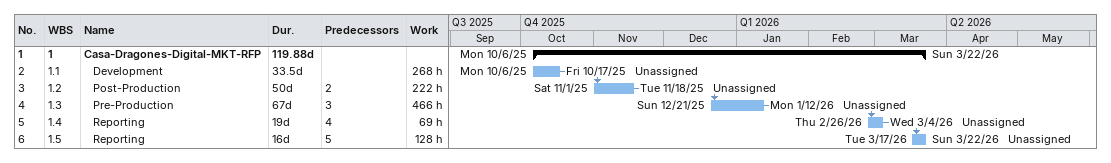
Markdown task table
| ID | WBS | Task | Duration | Start | Finish | Predecessors | Resources | Work (h) |
|---|---|---|---|---|---|---|---|---|
| 1 | 1 | **Casa-Dragones-Digital-MKT-RFP** | 119.88d | 2025-10-06 | 2026-03-22 |  |  |  |
| 2 | 1.1 | Development | 33.5d | 2025-10-06 | 2025-10-17 |  | Unassigned | 268 |
| 3 | 1.2 | Post-Production | 50d | 2025-11-01 | 2025-11-18 | 2 | Unassigned | 222 |
| 4 | 1.3 | Pre-Production | 67d | 2025-12-21 | 2026-01-12 | 3 | Unassigned | 466 |
| 5 | 1.4 | Reporting | 19d | 2026-02-26 | 2026-03-04 | 4 | Unassigned | 69 |
| 6 | 1.5 | Reporting | 16d | 2026-03-17 | 2026-03-22 | 5 | Unassigned | 128 |
